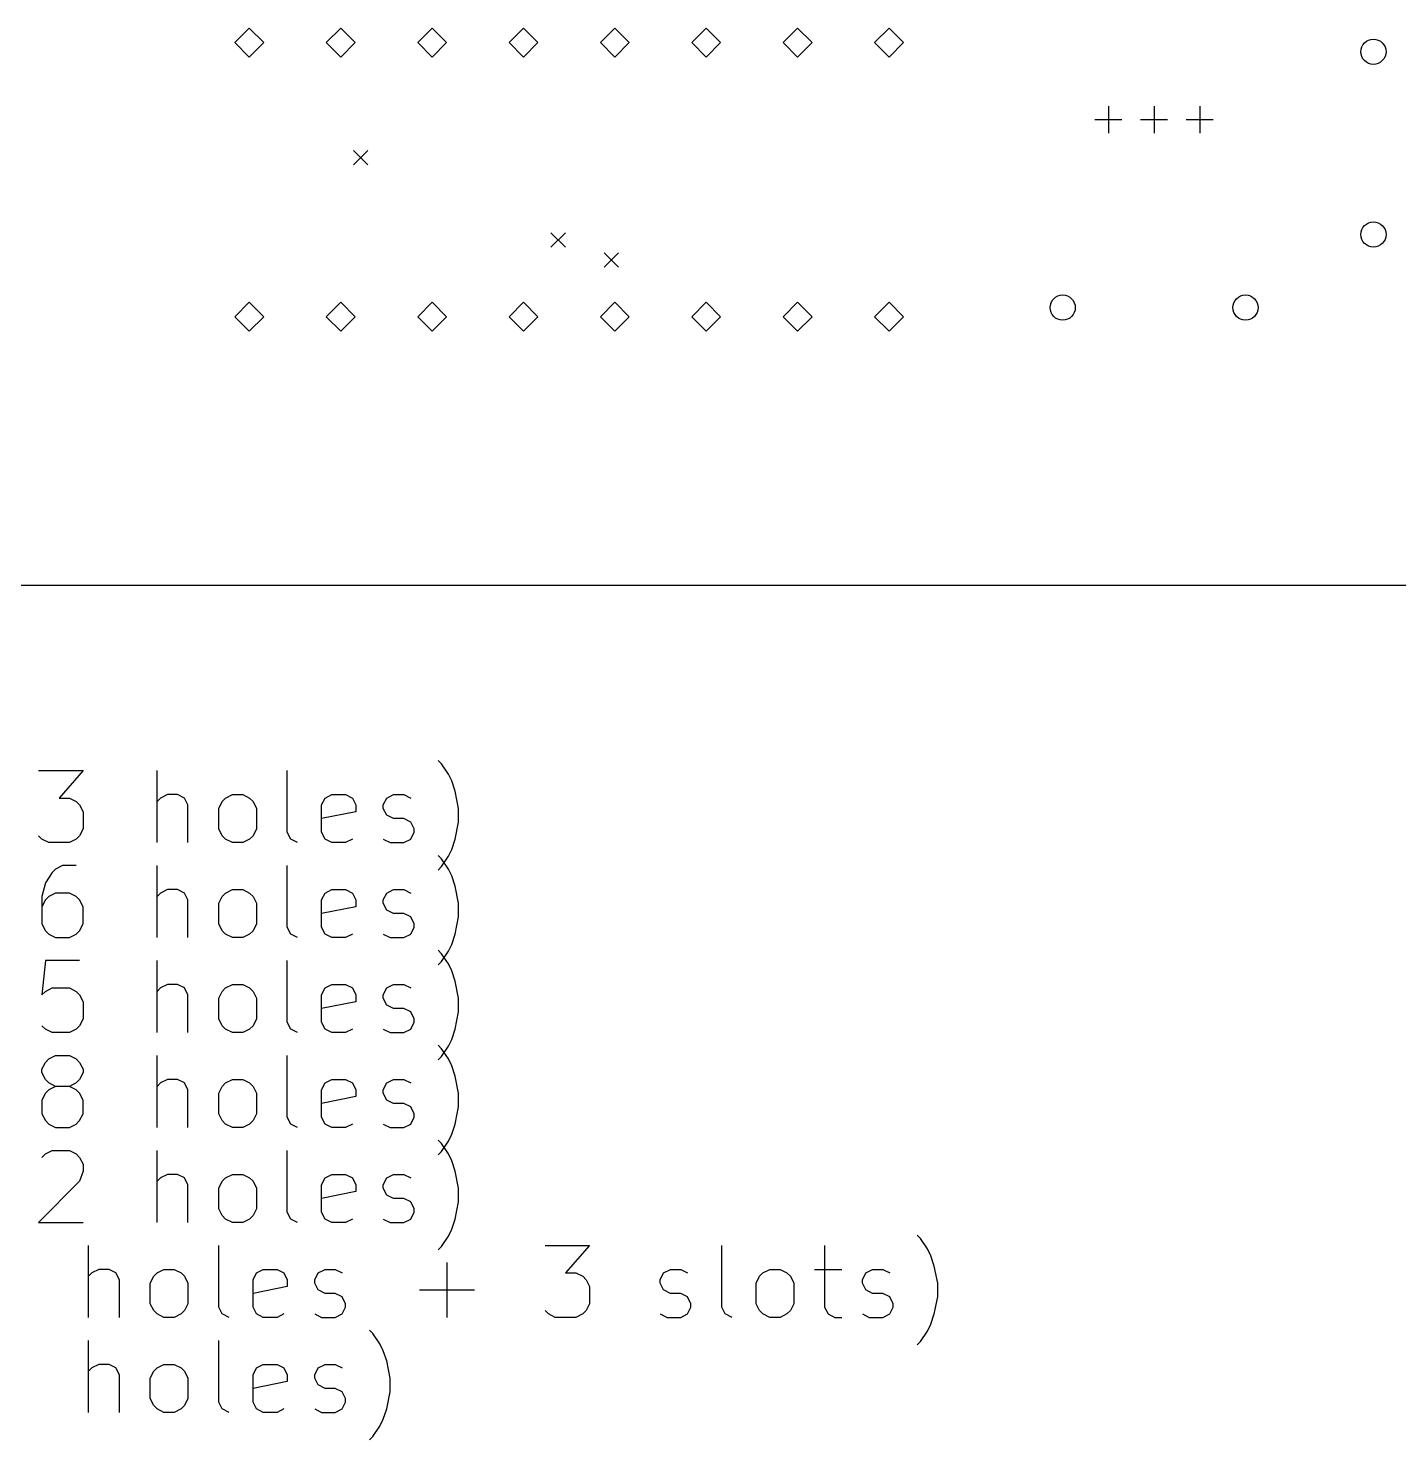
# Model space of a CAD drawing. Extents: x 2.9 to 8.93, y -5.83 to -2.73.
# Drawn here: x 4.398 to 5.898, y -5.829 to -4.284 of the extents above; entities that cross this region are included whole.
import ezdxf

# ---------------------------------------------------------------- set-up
doc = ezdxf.new("R2010")
doc.units = 0
doc.header["$MEASUREMENT"] = 0
doc.layers.add('BLACK', color=7, linetype='CONTINUOUS')

msp = doc.modelspace()

# ---------------------------------------------------------------- linework, layer by layer
at = {"layer": 'BLACK', "linetype": 'CONTINUOUS'}
for p, q in [((4.64, -4.28425), (4.62425, -4.3)), ((4.65575, -4.3), (4.64, -4.28425)), ((4.74, -4.28425), (4.72425, -4.3)), ((4.75575, -4.3), (4.74, -4.28425)), ((4.84, -4.28425), (4.82425, -4.3)), ((4.85575, -4.3), (4.84, -4.28425)), ((4.94, -4.28425), (4.92425, -4.3)), ((4.95575, -4.3), (4.94, -4.28425)), ((5.04, -4.28425), (5.02425, -4.3)), ((5.05575, -4.3), (5.04, -4.28425)), ((5.14, -4.28425), (5.12425, -4.3)), ((5.15575, -4.3), (5.14, -4.28425)), ((5.24, -4.28425), (5.22425, -4.3)), ((5.25575, -4.3), (5.24, -4.28425)), ((5.34, -4.28425), (5.32425, -4.3)), ((5.35575, -4.3), (5.34, -4.28425)), ((4.62425, -4.3), (4.64, -4.31575)), ((4.64, -4.31575), (4.65575, -4.3)), ((4.72425, -4.3), (4.74, -4.31575)), ((4.74, -4.31575), (4.75575, -4.3)), ((4.82425, -4.3), (4.84, -4.31575)), ((4.84, -4.31575), (4.85575, -4.3)), ((4.92425, -4.3), (4.94, -4.31575)), ((4.94, -4.31575), (4.95575, -4.3)), ((5.02425, -4.3), (5.04, -4.31575)), ((5.04, -4.31575), (5.05575, -4.3)), ((5.12425, -4.3), (5.14, -4.31575)), ((5.14, -4.31575), (5.15575, -4.3)), ((5.22425, -4.3), (5.24, -4.31575)), ((5.24, -4.31575), (5.25575, -4.3)), ((5.32425, -4.3), (5.34, -4.31575)), ((5.34, -4.31575), (5.35575, -4.3)), ((5.58, -4.36941), (5.58, -4.39894)), ((5.63, -4.36941), (5.63, -4.39894)), ((5.68, -4.36941), (5.68, -4.39894)), ((5.56524, -4.38417), (5.59476, -4.38417)), ((5.61524, -4.38417), (5.64476, -4.38417)), ((5.66524, -4.38417), (5.69476, -4.38417)), ((4.75413, -4.41813), (4.76987, -4.43387)), ((4.76987, -4.41813), (4.75413, -4.43387)), ((4.97013, -4.50813), (4.98587, -4.52387)), ((4.98587, -4.50813), (4.97013, -4.52387)), ((5.02813, -4.53013), (5.04387, -4.54587)), ((5.04387, -4.53013), (5.02813, -4.54587)), ((4.64, -4.58425), (4.62425, -4.6)), ((4.65575, -4.6), (4.64, -4.58425)), ((4.74, -4.58425), (4.72425, -4.6)), ((4.75575, -4.6), (4.74, -4.58425)), ((4.84, -4.58425), (4.82425, -4.6)), ((4.85575, -4.6), (4.84, -4.58425)), ((4.94, -4.58425), (4.92425, -4.6)), ((4.95575, -4.6), (4.94, -4.58425)), ((5.04, -4.58425), (5.02425, -4.6)), ((5.05575, -4.6), (5.04, -4.58425)), ((5.14, -4.58425), (5.12425, -4.6)), ((5.15575, -4.6), (5.14, -4.58425)), ((5.24, -4.58425), (5.22425, -4.6)), ((5.25575, -4.6), (5.24, -4.58425)), ((5.34, -4.58425), (5.32425, -4.6)), ((5.35575, -4.6), (5.34, -4.58425)), ((4.62425, -4.6), (4.64, -4.61575)), ((4.64, -4.61575), (4.65575, -4.6)), ((4.72425, -4.6), (4.74, -4.61575)), ((4.74, -4.61575), (4.75575, -4.6)), ((4.82425, -4.6), (4.84, -4.61575)), ((4.84, -4.61575), (4.85575, -4.6)), ((4.92425, -4.6), (4.94, -4.61575)), ((4.94, -4.61575), (4.95575, -4.6)), ((5.02425, -4.6), (5.04, -4.61575)), ((5.04, -4.61575), (5.05575, -4.6)), ((5.12425, -4.6), (5.14, -4.61575)), ((5.14, -4.61575), (5.15575, -4.6)), ((5.22425, -4.6), (5.24, -4.61575)), ((5.24, -4.61575), (5.25575, -4.6)), ((5.32425, -4.6), (5.34, -4.61575)), ((5.34, -4.61575), (5.35575, -4.6)), ((3.04724, -4.8937), (8.83465, -4.8937)), ((4.4094, -5.09684), (4.45815, -5.09684)), ((4.45815, -5.09684), (4.4319, -5.12684)), ((4.53914, -5.17558), (4.53914, -5.09684)), ((4.68162, -5.16433), (4.68162, -5.09684)), ((4.85035, -5.08934), (4.8466, -5.08559)), ((4.85785, -5.10059), (4.85035, -5.08934)), ((4.8616, -5.10809), (4.85785, -5.10059)), ((4.86535, -5.11934), (4.8616, -5.10809)), ((4.4319, -5.12684), (4.44315, -5.12684)), ((4.44315, -5.12684), (4.45065, -5.13059)), ((4.54289, -5.12684), (4.53914, -5.13059)), ((4.55038, -5.12309), (4.54289, -5.12684)), ((4.56163, -5.12309), (4.55038, -5.12309)), ((4.56913, -5.12684), (4.56163, -5.12309)), ((4.57288, -5.13434), (4.56913, -5.12684)), ((4.61038, -5.13059), (4.61413, -5.12684)), ((4.61413, -5.12684), (4.62163, -5.12309)), ((4.62163, -5.12309), (4.63287, -5.12309)), ((4.63287, -5.12309), (4.64037, -5.12684)), ((4.64037, -5.12684), (4.64412, -5.13059)), ((4.71911, -5.13434), (4.72286, -5.12684)), ((4.72286, -5.12684), (4.73036, -5.12309)), ((4.73036, -5.12309), (4.74536, -5.12309)), ((4.74536, -5.12309), (4.75286, -5.12684)), ((4.75286, -5.12684), (4.75661, -5.13434)), ((4.7866, -5.13434), (4.79035, -5.12684)), ((4.79035, -5.12684), (4.79785, -5.12309)), ((4.79785, -5.12309), (4.8091, -5.12309)), ((4.8091, -5.12309), (4.8166, -5.12684)), ((4.86909, -5.13809), (4.86535, -5.11934)), ((4.45065, -5.13059), (4.4544, -5.13434)), ((4.4544, -5.13434), (4.45815, -5.14184)), ((4.45815, -5.14184), (4.45815, -5.16058)), ((4.57288, -5.17558), (4.57288, -5.13434)), ((4.60663, -5.13809), (4.61038, -5.13059)), ((4.60663, -5.16058), (4.60663, -5.13809)), ((4.64412, -5.13059), (4.64787, -5.13809)), ((4.64787, -5.13809), (4.64787, -5.16058)), ((4.71911, -5.16433), (4.71911, -5.13434)), ((4.75661, -5.14184), (4.71911, -5.14933)), ((4.75661, -5.13434), (4.75661, -5.14184)), ((4.7866, -5.13809), (4.7866, -5.13434)), ((4.79035, -5.14558), (4.7866, -5.13809)), ((4.86909, -5.15308), (4.86909, -5.13809)), ((4.79785, -5.14933), (4.79035, -5.14558)), ((4.8091, -5.14933), (4.79785, -5.14933)), ((4.8166, -5.15308), (4.8091, -5.14933)), ((4.82035, -5.16058), (4.8166, -5.15308)), ((4.86535, -5.17183), (4.86909, -5.15308)), ((4.41315, -5.17183), (4.4094, -5.16808)), ((4.42065, -5.17558), (4.41315, -5.17183)), ((4.44315, -5.17558), (4.42065, -5.17558)), ((4.45065, -5.17183), (4.44315, -5.17558)), ((4.4544, -5.16808), (4.45065, -5.17183)), ((4.45815, -5.16058), (4.4544, -5.16808)), ((4.61038, -5.16808), (4.60663, -5.16058)), ((4.61413, -5.17183), (4.61038, -5.16808)), ((4.62163, -5.17558), (4.61413, -5.17183)), ((4.63287, -5.17558), (4.62163, -5.17558)), ((4.64037, -5.17183), (4.63287, -5.17558)), ((4.64412, -5.16808), (4.64037, -5.17183)), ((4.64787, -5.16058), (4.64412, -5.16808)), ((4.68537, -5.17183), (4.68162, -5.16433)), ((4.69287, -5.17558), (4.68537, -5.17183)), ((4.72286, -5.17183), (4.71911, -5.16433)), ((4.73036, -5.17558), (4.72286, -5.17183)), ((4.74536, -5.17558), (4.73036, -5.17558)), ((4.75286, -5.17183), (4.74536, -5.17558)), ((4.7866, -5.17183), (4.7941, -5.17558)), ((4.7941, -5.17558), (4.8091, -5.17558)), ((4.8091, -5.17558), (4.8166, -5.17183)), ((4.8166, -5.17183), (4.82035, -5.16433)), ((4.82035, -5.16433), (4.82035, -5.16058)), ((4.8616, -5.18308), (4.86535, -5.17183)), ((4.85035, -5.19328), (4.8466, -5.18953)), ((4.85035, -5.20183), (4.85785, -5.19058)), ((4.85785, -5.19058), (4.8616, -5.18308)), ((4.42815, -5.20453), (4.4244, -5.20828)), ((4.43565, -5.20078), (4.42815, -5.20453)), ((4.45065, -5.20078), (4.43565, -5.20078)), ((4.53914, -5.27952), (4.53914, -5.20078)), ((4.68162, -5.26827), (4.68162, -5.20078)), ((4.8466, -5.20558), (4.85035, -5.20183)), ((4.85785, -5.20453), (4.85035, -5.19328)), ((4.8616, -5.21203), (4.85785, -5.20453)), ((4.4169, -5.21953), (4.41315, -5.23452)), ((4.4244, -5.20828), (4.4169, -5.21953)), ((4.86535, -5.22328), (4.8616, -5.21203)), ((4.41315, -5.23452), (4.41315, -5.26452)), ((4.42065, -5.23452), (4.4169, -5.23827)), ((4.42815, -5.23077), (4.42065, -5.23452)), ((4.44315, -5.23077), (4.42815, -5.23077)), ((4.45065, -5.23452), (4.44315, -5.23077)), ((4.4544, -5.23827), (4.45065, -5.23452)), ((4.54289, -5.23077), (4.53914, -5.23452)), ((4.55038, -5.22702), (4.54289, -5.23077)), ((4.56163, -5.22702), (4.55038, -5.22702)), ((4.56913, -5.23077), (4.56163, -5.22702)), ((4.57288, -5.23827), (4.56913, -5.23077)), ((4.60663, -5.24202), (4.61038, -5.23452)), ((4.61038, -5.23452), (4.61413, -5.23077)), ((4.61413, -5.23077), (4.62163, -5.22702)), ((4.62163, -5.22702), (4.63287, -5.22702)), ((4.63287, -5.22702), (4.64037, -5.23077)), ((4.64037, -5.23077), (4.64412, -5.23452)), ((4.64412, -5.23452), (4.64787, -5.24202)), ((4.71911, -5.23827), (4.72286, -5.23077)), ((4.72286, -5.23077), (4.73036, -5.22702)), ((4.73036, -5.22702), (4.74536, -5.22702)), ((4.74536, -5.22702), (4.75286, -5.23077)), ((4.75286, -5.23077), (4.75661, -5.23827)), ((4.7866, -5.23827), (4.79035, -5.23077)), ((4.79035, -5.23077), (4.79785, -5.22702)), ((4.79785, -5.22702), (4.8091, -5.22702)), ((4.8091, -5.22702), (4.8166, -5.23077)), ((4.86909, -5.24202), (4.86535, -5.22328)), ((4.4169, -5.23827), (4.41315, -5.24577)), ((4.45815, -5.24577), (4.4544, -5.23827)), ((4.45815, -5.26452), (4.45815, -5.24577)), ((4.57288, -5.27952), (4.57288, -5.23827)), ((4.60663, -5.26452), (4.60663, -5.24202)), ((4.64787, -5.24202), (4.64787, -5.26452)), ((4.71911, -5.26827), (4.71911, -5.23827)), ((4.75661, -5.24577), (4.71911, -5.25327)), ((4.75661, -5.23827), (4.75661, -5.24577)), ((4.7866, -5.24202), (4.7866, -5.23827)), ((4.79035, -5.24952), (4.7866, -5.24202)), ((4.79785, -5.25327), (4.79035, -5.24952)), ((4.86909, -5.25702), (4.86909, -5.24202)), ((4.41315, -5.26452), (4.4169, -5.27202)), ((4.4544, -5.27202), (4.45815, -5.26452)), ((4.61038, -5.27202), (4.60663, -5.26452)), ((4.64787, -5.26452), (4.64412, -5.27202)), ((4.68537, -5.27577), (4.68162, -5.26827)), ((4.72286, -5.27577), (4.71911, -5.26827)), ((4.8091, -5.25327), (4.79785, -5.25327)), ((4.8166, -5.25702), (4.8091, -5.25327)), ((4.82035, -5.26452), (4.8166, -5.25702)), ((4.8166, -5.27577), (4.82035, -5.26827)), ((4.82035, -5.26827), (4.82035, -5.26452)), ((4.86535, -5.27577), (4.86909, -5.25702)), ((4.4169, -5.27202), (4.42065, -5.27577)), ((4.42065, -5.27577), (4.42815, -5.27952)), ((4.42815, -5.27952), (4.44315, -5.27952)), ((4.44315, -5.27952), (4.45065, -5.27577)), ((4.45065, -5.27577), (4.4544, -5.27202)), ((4.61413, -5.27577), (4.61038, -5.27202)), ((4.62163, -5.27952), (4.61413, -5.27577)), ((4.63287, -5.27952), (4.62163, -5.27952)), ((4.64037, -5.27577), (4.63287, -5.27952)), ((4.64412, -5.27202), (4.64037, -5.27577)), ((4.69287, -5.27952), (4.68537, -5.27577)), ((4.73036, -5.27952), (4.72286, -5.27577)), ((4.74536, -5.27952), (4.73036, -5.27952)), ((4.75286, -5.27577), (4.74536, -5.27952)), ((4.7866, -5.27577), (4.7941, -5.27952)), ((4.7941, -5.27952), (4.8091, -5.27952)), ((4.8091, -5.27952), (4.8166, -5.27577)), ((4.8616, -5.28702), (4.86535, -5.27577)), ((4.85035, -5.29722), (4.8466, -5.29347)), ((4.85035, -5.30576), (4.85785, -5.29452)), ((4.85785, -5.30846), (4.85035, -5.29722)), ((4.85785, -5.29452), (4.8616, -5.28702)), ((4.4169, -5.30471), (4.41315, -5.34221)), ((4.4544, -5.30471), (4.4169, -5.30471)), ((4.53914, -5.38346), (4.53914, -5.30471)), ((4.68162, -5.37221), (4.68162, -5.30471)), ((4.8466, -5.30951), (4.85035, -5.30576)), ((4.8616, -5.31596), (4.85785, -5.30846)), ((4.86535, -5.32721), (4.8616, -5.31596)), ((4.86909, -5.34596), (4.86535, -5.32721)), ((4.41315, -5.34221), (4.4169, -5.33846)), ((4.4169, -5.33846), (4.4244, -5.33471)), ((4.4244, -5.33471), (4.44315, -5.33471)), ((4.44315, -5.33471), (4.45065, -5.33846)), ((4.45065, -5.33846), (4.4544, -5.34221)), ((4.4544, -5.34221), (4.45815, -5.34971)), ((4.54289, -5.33471), (4.53914, -5.33846)), ((4.55038, -5.33096), (4.54289, -5.33471)), ((4.56163, -5.33096), (4.55038, -5.33096)), ((4.56913, -5.33471), (4.56163, -5.33096)), ((4.57288, -5.34221), (4.56913, -5.33471)), ((4.57288, -5.38346), (4.57288, -5.34221)), ((4.60663, -5.34596), (4.61038, -5.33846)), ((4.61038, -5.33846), (4.61413, -5.33471)), ((4.61413, -5.33471), (4.62163, -5.33096)), ((4.62163, -5.33096), (4.63287, -5.33096)), ((4.63287, -5.33096), (4.64037, -5.33471)), ((4.64037, -5.33471), (4.64412, -5.33846)), ((4.64412, -5.33846), (4.64787, -5.34596)), ((4.71911, -5.34221), (4.72286, -5.33471)), ((4.71911, -5.37221), (4.71911, -5.34221)), ((4.72286, -5.33471), (4.73036, -5.33096)), ((4.73036, -5.33096), (4.74536, -5.33096)), ((4.74536, -5.33096), (4.75286, -5.33471)), ((4.75286, -5.33471), (4.75661, -5.34221)), ((4.75661, -5.34221), (4.75661, -5.34971)), ((4.7866, -5.34221), (4.79035, -5.33471)), ((4.7866, -5.34596), (4.7866, -5.34221)), ((4.79035, -5.33471), (4.79785, -5.33096)), ((4.79785, -5.33096), (4.8091, -5.33096)), ((4.8091, -5.33096), (4.8166, -5.33471)), ((4.45815, -5.34971), (4.45815, -5.36846)), ((4.60663, -5.36846), (4.60663, -5.34596)), ((4.64787, -5.34596), (4.64787, -5.36846)), ((4.75661, -5.34971), (4.71911, -5.35721)), ((4.79035, -5.35346), (4.7866, -5.34596)), ((4.79785, -5.35721), (4.79035, -5.35346)), ((4.8091, -5.35721), (4.79785, -5.35721)), ((4.8166, -5.36096), (4.8091, -5.35721)), ((4.82035, -5.36846), (4.8166, -5.36096)), ((4.86535, -5.37971), (4.86909, -5.36096)), ((4.86909, -5.36096), (4.86909, -5.34596)), ((4.4169, -5.37971), (4.41315, -5.37596)), ((4.4544, -5.37596), (4.45065, -5.37971)), ((4.45815, -5.36846), (4.4544, -5.37596)), ((4.61038, -5.37596), (4.60663, -5.36846)), ((4.61413, -5.37971), (4.61038, -5.37596)), ((4.64412, -5.37596), (4.64037, -5.37971)), ((4.64787, -5.36846), (4.64412, -5.37596)), ((4.68537, -5.37971), (4.68162, -5.37221)), ((4.72286, -5.37971), (4.71911, -5.37221)), ((4.8166, -5.37971), (4.82035, -5.37221)), ((4.82035, -5.37221), (4.82035, -5.36846)), ((4.4244, -5.38346), (4.4169, -5.37971)), ((4.44315, -5.38346), (4.4244, -5.38346)), ((4.45065, -5.37971), (4.44315, -5.38346)), ((4.62163, -5.38346), (4.61413, -5.37971)), ((4.63287, -5.38346), (4.62163, -5.38346)), ((4.64037, -5.37971), (4.63287, -5.38346)), ((4.69287, -5.38346), (4.68537, -5.37971)), ((4.73036, -5.38346), (4.72286, -5.37971)), ((4.74536, -5.38346), (4.73036, -5.38346)), ((4.75286, -5.37971), (4.74536, -5.38346)), ((4.7866, -5.37971), (4.7941, -5.38346)), ((4.7941, -5.38346), (4.8091, -5.38346)), ((4.8091, -5.38346), (4.8166, -5.37971)), ((4.85785, -5.39845), (4.8616, -5.39095)), ((4.8616, -5.39095), (4.86535, -5.37971)), ((4.85035, -5.40115), (4.8466, -5.3974)), ((4.85035, -5.4097), (4.85785, -5.39845)), ((4.85785, -5.4124), (4.85035, -5.40115)), ((4.41315, -5.42365), (4.4169, -5.41615)), ((4.4169, -5.41615), (4.42065, -5.4124)), ((4.42065, -5.4124), (4.42815, -5.40865)), ((4.42815, -5.40865), (4.44315, -5.40865)), ((4.44315, -5.40865), (4.45065, -5.4124)), ((4.45065, -5.4124), (4.4544, -5.41615)), ((4.4544, -5.41615), (4.45815, -5.42365)), ((4.53914, -5.48739), (4.53914, -5.40865)), ((4.68162, -5.47614), (4.68162, -5.40865)), ((4.8466, -5.41345), (4.85035, -5.4097)), ((4.8616, -5.4199), (4.85785, -5.4124)), ((4.86535, -5.43115), (4.8616, -5.4199)), ((4.41315, -5.4274), (4.41315, -5.42365)), ((4.4169, -5.4349), (4.41315, -5.4274)), ((4.42065, -5.43865), (4.4169, -5.4349)), ((4.4544, -5.4349), (4.45065, -5.43865)), ((4.45815, -5.4274), (4.4544, -5.4349)), ((4.45815, -5.42365), (4.45815, -5.4274)), ((4.55038, -5.4349), (4.54289, -5.43865)), ((4.56163, -5.4349), (4.55038, -5.4349)), ((4.56913, -5.43865), (4.56163, -5.4349)), ((4.61413, -5.43865), (4.62163, -5.4349)), ((4.62163, -5.4349), (4.63287, -5.4349)), ((4.63287, -5.4349), (4.64037, -5.43865)), ((4.72286, -5.43865), (4.73036, -5.4349)), ((4.73036, -5.4349), (4.74536, -5.4349)), ((4.74536, -5.4349), (4.75286, -5.43865)), ((4.79035, -5.43865), (4.79785, -5.4349)), ((4.79785, -5.4349), (4.8091, -5.4349)), ((4.8091, -5.4349), (4.8166, -5.43865)), ((4.86909, -5.4499), (4.86535, -5.43115)), ((4.4169, -5.4499), (4.41315, -5.4574)), ((4.42065, -5.44615), (4.4169, -5.4499)), ((4.42815, -5.4424), (4.42065, -5.43865)), ((4.42815, -5.4424), (4.42065, -5.44615)), ((4.44315, -5.4424), (4.42815, -5.4424)), ((4.45065, -5.43865), (4.44315, -5.4424)), ((4.45065, -5.44615), (4.44315, -5.4424)), ((4.4544, -5.4499), (4.45065, -5.44615)), ((4.45815, -5.4574), (4.4544, -5.4499)), ((4.54289, -5.43865), (4.53914, -5.4424)), ((4.57288, -5.44615), (4.56913, -5.43865)), ((4.57288, -5.48739), (4.57288, -5.44615)), ((4.60663, -5.4499), (4.61038, -5.4424)), ((4.60663, -5.47239), (4.60663, -5.4499)), ((4.61038, -5.4424), (4.61413, -5.43865)), ((4.64037, -5.43865), (4.64412, -5.4424)), ((4.64412, -5.4424), (4.64787, -5.4499)), ((4.64787, -5.4499), (4.64787, -5.47239)), ((4.71911, -5.44615), (4.72286, -5.43865)), ((4.71911, -5.47614), (4.71911, -5.44615)), ((4.75661, -5.45365), (4.71911, -5.46115)), ((4.75286, -5.43865), (4.75661, -5.44615)), ((4.75661, -5.44615), (4.75661, -5.45365)), ((4.7866, -5.44615), (4.79035, -5.43865)), ((4.7866, -5.4499), (4.7866, -5.44615)), ((4.79035, -5.4574), (4.7866, -5.4499)), ((4.86909, -5.4649), (4.86909, -5.4499)), ((4.41315, -5.4574), (4.41315, -5.47239)), ((4.45815, -5.47239), (4.45815, -5.4574)), ((4.79785, -5.46115), (4.79035, -5.4574)), ((4.8091, -5.46115), (4.79785, -5.46115)), ((4.8166, -5.4649), (4.8091, -5.46115)), ((4.82035, -5.47239), (4.8166, -5.4649)), ((4.86535, -5.48364), (4.86909, -5.4649)), ((4.41315, -5.47239), (4.4169, -5.47989)), ((4.4169, -5.47989), (4.42065, -5.48364)), ((4.42065, -5.48364), (4.42815, -5.48739)), ((4.44315, -5.48739), (4.45065, -5.48364)), ((4.45065, -5.48364), (4.4544, -5.47989)), ((4.4544, -5.47989), (4.45815, -5.47239)), ((4.61038, -5.47989), (4.60663, -5.47239)), ((4.61413, -5.48364), (4.61038, -5.47989)), ((4.62163, -5.48739), (4.61413, -5.48364)), ((4.64037, -5.48364), (4.63287, -5.48739)), ((4.64412, -5.47989), (4.64037, -5.48364)), ((4.64787, -5.47239), (4.64412, -5.47989)), ((4.68537, -5.48364), (4.68162, -5.47614)), ((4.69287, -5.48739), (4.68537, -5.48364)), ((4.72286, -5.48364), (4.71911, -5.47614)), ((4.73036, -5.48739), (4.72286, -5.48364)), ((4.75286, -5.48364), (4.74536, -5.48739)), ((4.7866, -5.48364), (4.7941, -5.48739)), ((4.8091, -5.48739), (4.8166, -5.48364)), ((4.8166, -5.48364), (4.82035, -5.47614)), ((4.82035, -5.47614), (4.82035, -5.47239)), ((4.8616, -5.49489), (4.86535, -5.48364)), ((4.42815, -5.48739), (4.44315, -5.48739)), ((4.63287, -5.48739), (4.62163, -5.48739)), ((4.74536, -5.48739), (4.73036, -5.48739)), ((4.7941, -5.48739), (4.8091, -5.48739)), ((4.85785, -5.50239), (4.8616, -5.49489)), ((4.4169, -5.51634), (4.4244, -5.51259)), ((4.4244, -5.51259), (4.44315, -5.51259)), ((4.44315, -5.51259), (4.45065, -5.51634)), ((4.53914, -5.59133), (4.53914, -5.51259)), ((4.68162, -5.58008), (4.68162, -5.51259)), ((4.85035, -5.50509), (4.8466, -5.50134)), ((4.8466, -5.51739), (4.85035, -5.51364)), ((4.85035, -5.51364), (4.85785, -5.50239)), ((4.85785, -5.51634), (4.85035, -5.50509)), ((4.41315, -5.52009), (4.4169, -5.51634)), ((4.45065, -5.51634), (4.4544, -5.52009)), ((4.4544, -5.52009), (4.45815, -5.52759)), ((4.45815, -5.52759), (4.45815, -5.53509)), ((4.8616, -5.52384), (4.85785, -5.51634)), ((4.86535, -5.53509), (4.8616, -5.52384)), ((4.4544, -5.54633), (4.4094, -5.59133)), ((4.45815, -5.53509), (4.4544, -5.54633)), ((4.54289, -5.54259), (4.53914, -5.54633)), ((4.55038, -5.53884), (4.54289, -5.54259)), ((4.56163, -5.53884), (4.55038, -5.53884)), ((4.56913, -5.54259), (4.56163, -5.53884)), ((4.57288, -5.55008), (4.56913, -5.54259)), ((4.60663, -5.55383), (4.61038, -5.54633)), ((4.61038, -5.54633), (4.61413, -5.54259)), ((4.61413, -5.54259), (4.62163, -5.53884)), ((4.62163, -5.53884), (4.63287, -5.53884)), ((4.63287, -5.53884), (4.64037, -5.54259)), ((4.64037, -5.54259), (4.64412, -5.54633)), ((4.64412, -5.54633), (4.64787, -5.55383)), ((4.71911, -5.55008), (4.72286, -5.54259)), ((4.72286, -5.54259), (4.73036, -5.53884)), ((4.73036, -5.53884), (4.74536, -5.53884)), ((4.74536, -5.53884), (4.75286, -5.54259)), ((4.75286, -5.54259), (4.75661, -5.55008)), ((4.7866, -5.55008), (4.79035, -5.54259)), ((4.79035, -5.54259), (4.79785, -5.53884)), ((4.79785, -5.53884), (4.8091, -5.53884)), ((4.8091, -5.53884), (4.8166, -5.54259)), ((4.86909, -5.55383), (4.86535, -5.53509)), ((4.57288, -5.59133), (4.57288, -5.55008)), ((4.60663, -5.57633), (4.60663, -5.55383)), ((4.64787, -5.55383), (4.64787, -5.57633)), ((4.71911, -5.58008), (4.71911, -5.55008)), ((4.75661, -5.55758), (4.71911, -5.56508)), ((4.75661, -5.55008), (4.75661, -5.55758)), ((4.7866, -5.55383), (4.7866, -5.55008)), ((4.79035, -5.56133), (4.7866, -5.55383)), ((4.79785, -5.56508), (4.79035, -5.56133)), ((4.86909, -5.56883), (4.86909, -5.55383)), ((4.61038, -5.58383), (4.60663, -5.57633)), ((4.64787, -5.57633), (4.64412, -5.58383)), ((4.8091, -5.56508), (4.79785, -5.56508)), ((4.8166, -5.56883), (4.8091, -5.56508)), ((4.82035, -5.57633), (4.8166, -5.56883)), ((4.82035, -5.58008), (4.82035, -5.57633)), ((4.86535, -5.58758), (4.86909, -5.56883)), ((4.4094, -5.59133), (4.45815, -5.59133)), ((4.61413, -5.58758), (4.61038, -5.58383)), ((4.62163, -5.59133), (4.61413, -5.58758)), ((4.63287, -5.59133), (4.62163, -5.59133)), ((4.64037, -5.58758), (4.63287, -5.59133)), ((4.64412, -5.58383), (4.64037, -5.58758)), ((4.68537, -5.58758), (4.68162, -5.58008)), ((4.69287, -5.59133), (4.68537, -5.58758)), ((4.72286, -5.58758), (4.71911, -5.58008)), ((4.73036, -5.59133), (4.72286, -5.58758)), ((4.74536, -5.59133), (4.73036, -5.59133)), ((4.75286, -5.58758), (4.74536, -5.59133)), ((4.7866, -5.58758), (4.7941, -5.59133)), ((4.7941, -5.59133), (4.8091, -5.59133)), ((4.8091, -5.59133), (4.8166, -5.58758)), ((4.8166, -5.58758), (4.82035, -5.58008)), ((4.8616, -5.59883), (4.86535, -5.58758)), ((4.85035, -5.61758), (4.85785, -5.60633)), ((4.85785, -5.60633), (4.8616, -5.59883)), ((5.37453, -5.60903), (5.37078, -5.60528)), ((4.46415, -5.69527), (4.46415, -5.61653)), ((4.60663, -5.68402), (4.60663, -5.61653)), ((4.8466, -5.62133), (4.85035, -5.61758)), ((4.96358, -5.61653), (5.01233, -5.61653)), ((5.01233, -5.61653), (4.98608, -5.64652)), ((5.15706, -5.68402), (5.15706, -5.61653)), ((5.26954, -5.61653), (5.26954, -5.68402)), ((5.38203, -5.62028), (5.37453, -5.60903)), ((5.38578, -5.62777), (5.38203, -5.62028)), ((4.85635, -5.69527), (4.85635, -5.63527)), ((5.38953, -5.63902), (5.38578, -5.62777)), ((5.39328, -5.65777), (5.38953, -5.63902)), ((4.46789, -5.64652), (4.46415, -5.65027)), ((4.47539, -5.64277), (4.46789, -5.64652)), ((4.48664, -5.64277), (4.47539, -5.64277)), ((4.49414, -5.64652), (4.48664, -5.64277)), ((4.49789, -5.65402), (4.49414, -5.64652)), ((4.49789, -5.69527), (4.49789, -5.65402)), ((4.53164, -5.65777), (4.53539, -5.65027)), ((4.53539, -5.65027), (4.53914, -5.64652)), ((4.53914, -5.64652), (4.54663, -5.64277)), ((4.54663, -5.64277), (4.55788, -5.64277)), ((4.55788, -5.64277), (4.56538, -5.64652)), ((4.56538, -5.64652), (4.56913, -5.65027)), ((4.56913, -5.65027), (4.57288, -5.65777)), ((4.64412, -5.65402), (4.64787, -5.64652)), ((4.64412, -5.68402), (4.64412, -5.65402)), ((4.64787, -5.64652), (4.65537, -5.64277)), ((4.65537, -5.64277), (4.67037, -5.64277)), ((4.67037, -5.64277), (4.67787, -5.64652)), ((4.67787, -5.64652), (4.68162, -5.65402)), ((4.68162, -5.65402), (4.68162, -5.66152)), ((4.71161, -5.65402), (4.71536, -5.64652)), ((4.71161, -5.65777), (4.71161, -5.65402)), ((4.71536, -5.64652), (4.72286, -5.64277)), ((4.72286, -5.64277), (4.73411, -5.64277)), ((4.73411, -5.64277), (4.74161, -5.64652)), ((4.98608, -5.64652), (4.99733, -5.64652)), ((4.99733, -5.64652), (5.00483, -5.65027)), ((5.00483, -5.65027), (5.00858, -5.65402)), ((5.00858, -5.65402), (5.01233, -5.66152)), ((5.08957, -5.65402), (5.09332, -5.64652)), ((5.08957, -5.65777), (5.08957, -5.65402)), ((5.09332, -5.64652), (5.10082, -5.64277)), ((5.10082, -5.64277), (5.11206, -5.64277)), ((5.11206, -5.64277), (5.11956, -5.64652)), ((5.19455, -5.65777), (5.1983, -5.65027)), ((5.1983, -5.65027), (5.20205, -5.64652)), ((5.20205, -5.64652), (5.20955, -5.64277)), ((5.20955, -5.64277), (5.2208, -5.64277)), ((5.2208, -5.64277), (5.2283, -5.64652)), ((5.2283, -5.64652), (5.23205, -5.65027)), ((5.23205, -5.65027), (5.2358, -5.65777)), ((5.2583, -5.64277), (5.28829, -5.64277)), ((5.31079, -5.65402), (5.31454, -5.64652)), ((5.31079, -5.65777), (5.31079, -5.65402)), ((5.31454, -5.64652), (5.32204, -5.64277)), ((5.32204, -5.64277), (5.33329, -5.64277)), ((5.33329, -5.64277), (5.34079, -5.64652)), ((4.53164, -5.68027), (4.53164, -5.65777)), ((4.57288, -5.65777), (4.57288, -5.68027)), ((4.68162, -5.66152), (4.64412, -5.66902)), ((4.71536, -5.66527), (4.71161, -5.65777)), ((4.72286, -5.66902), (4.71536, -5.66527)), ((4.73411, -5.66902), (4.72286, -5.66902)), ((4.74161, -5.67277), (4.73411, -5.66902)), ((4.82635, -5.66527), (4.88634, -5.66527)), ((5.01233, -5.66152), (5.01233, -5.68027)), ((5.09332, -5.66527), (5.08957, -5.65777)), ((5.10082, -5.66902), (5.09332, -5.66527)), ((5.11206, -5.66902), (5.10082, -5.66902)), ((5.11956, -5.67277), (5.11206, -5.66902)), ((5.19455, -5.68027), (5.19455, -5.65777)), ((5.2358, -5.65777), (5.2358, -5.68027)), ((5.31454, -5.66527), (5.31079, -5.65777)), ((5.32204, -5.66902), (5.31454, -5.66527)), ((5.33329, -5.66902), (5.32204, -5.66902)), ((5.34079, -5.67277), (5.33329, -5.66902)), ((5.39328, -5.67277), (5.39328, -5.65777)), ((4.53539, -5.68777), (4.53164, -5.68027)), ((4.57288, -5.68027), (4.56913, -5.68777)), ((4.61038, -5.69152), (4.60663, -5.68402)), ((4.64787, -5.69152), (4.64412, -5.68402)), ((4.74536, -5.68027), (4.74161, -5.67277)), ((4.74161, -5.69152), (4.74536, -5.68402)), ((4.74536, -5.68402), (4.74536, -5.68027)), ((5.01233, -5.68027), (5.00858, -5.68777)), ((5.12331, -5.68027), (5.11956, -5.67277)), ((5.11956, -5.69152), (5.12331, -5.68402)), ((5.12331, -5.68402), (5.12331, -5.68027)), ((5.16081, -5.69152), (5.15706, -5.68402)), ((5.1983, -5.68777), (5.19455, -5.68027)), ((5.2358, -5.68027), (5.23205, -5.68777)), ((5.26954, -5.68402), (5.27329, -5.69152)), ((5.34454, -5.68027), (5.34079, -5.67277)), ((5.34079, -5.69152), (5.34454, -5.68402)), ((5.34454, -5.68402), (5.34454, -5.68027)), ((5.38953, -5.69152), (5.39328, -5.67277)), ((4.53914, -5.69152), (4.53539, -5.68777)), ((4.54663, -5.69527), (4.53914, -5.69152)), ((4.55788, -5.69527), (4.54663, -5.69527)), ((4.56538, -5.69152), (4.55788, -5.69527)), ((4.56913, -5.68777), (4.56538, -5.69152)), ((4.61788, -5.69527), (4.61038, -5.69152)), ((4.65537, -5.69527), (4.64787, -5.69152)), ((4.67037, -5.69527), (4.65537, -5.69527)), ((4.67787, -5.69152), (4.67037, -5.69527)), ((4.71161, -5.69152), (4.71911, -5.69527)), ((4.71911, -5.69527), (4.73411, -5.69527)), ((4.73411, -5.69527), (4.74161, -5.69152)), ((4.96733, -5.69152), (4.96358, -5.68777)), ((4.97483, -5.69527), (4.96733, -5.69152)), ((4.99733, -5.69527), (4.97483, -5.69527)), ((5.00483, -5.69152), (4.99733, -5.69527)), ((5.00858, -5.68777), (5.00483, -5.69152)), ((5.08957, -5.69152), (5.09707, -5.69527)), ((5.09707, -5.69527), (5.11206, -5.69527)), ((5.11206, -5.69527), (5.11956, -5.69152)), ((5.16831, -5.69527), (5.16081, -5.69152)), ((5.20205, -5.69152), (5.1983, -5.68777)), ((5.20955, -5.69527), (5.20205, -5.69152)), ((5.2208, -5.69527), (5.20955, -5.69527)), ((5.2283, -5.69152), (5.2208, -5.69527)), ((5.23205, -5.68777), (5.2283, -5.69152)), ((5.27329, -5.69152), (5.28079, -5.69527)), ((5.28079, -5.69527), (5.28829, -5.69527)), ((5.31079, -5.69152), (5.31829, -5.69527)), ((5.31829, -5.69527), (5.33329, -5.69527)), ((5.33329, -5.69527), (5.34079, -5.69152)), ((5.38578, -5.70277), (5.38953, -5.69152)), ((4.77536, -5.71296), (4.77161, -5.70921)), ((4.78286, -5.72421), (4.77536, -5.71296)), ((5.37453, -5.72151), (5.38203, -5.71026)), ((5.38203, -5.71026), (5.38578, -5.70277)), ((4.46415, -5.7992), (4.46415, -5.72046)), ((4.60663, -5.78795), (4.60663, -5.72046)), ((4.7866, -5.73171), (4.78286, -5.72421)), ((4.79035, -5.74296), (4.7866, -5.73171)), ((5.37078, -5.72526), (5.37453, -5.72151)), ((4.47539, -5.74671), (4.46789, -5.75046)), ((4.48664, -5.74671), (4.47539, -5.74671)), ((4.49414, -5.75046), (4.48664, -5.74671)), ((4.53914, -5.75046), (4.54663, -5.74671)), ((4.54663, -5.74671), (4.55788, -5.74671)), ((4.55788, -5.74671), (4.56538, -5.75046)), ((4.64787, -5.75046), (4.65537, -5.74671)), ((4.65537, -5.74671), (4.67037, -5.74671)), ((4.67037, -5.74671), (4.67787, -5.75046)), ((4.71536, -5.75046), (4.72286, -5.74671)), ((4.72286, -5.74671), (4.73411, -5.74671)), ((4.73411, -5.74671), (4.74161, -5.75046)), ((4.7941, -5.76171), (4.79035, -5.74296)), ((4.46789, -5.75046), (4.46415, -5.75421)), ((4.49789, -5.75796), (4.49414, -5.75046)), ((4.49789, -5.7992), (4.49789, -5.75796)), ((4.53164, -5.76171), (4.53539, -5.75421)), ((4.53164, -5.78421), (4.53164, -5.76171)), ((4.53539, -5.75421), (4.53914, -5.75046)), ((4.56538, -5.75046), (4.56913, -5.75421)), ((4.56913, -5.75421), (4.57288, -5.76171)), ((4.57288, -5.76171), (4.57288, -5.78421)), ((4.64412, -5.75796), (4.64787, -5.75046)), ((4.64412, -5.78795), (4.64412, -5.75796)), ((4.67787, -5.75046), (4.68162, -5.75796)), ((4.68162, -5.75796), (4.68162, -5.76546)), ((4.71161, -5.75796), (4.71536, -5.75046)), ((4.71161, -5.76171), (4.71161, -5.75796)), ((4.71536, -5.76921), (4.71161, -5.76171)), ((4.7941, -5.77671), (4.7941, -5.76171)), ((4.68162, -5.76546), (4.64412, -5.77296)), ((4.72286, -5.77296), (4.71536, -5.76921)), ((4.73411, -5.77296), (4.72286, -5.77296)), ((4.74161, -5.77671), (4.73411, -5.77296)), ((4.74536, -5.78421), (4.74161, -5.77671)), ((4.79035, -5.79545), (4.7941, -5.77671)), ((4.53539, -5.7917), (4.53164, -5.78421)), ((4.53914, -5.79545), (4.53539, -5.7917)), ((4.56913, -5.7917), (4.56538, -5.79545)), ((4.57288, -5.78421), (4.56913, -5.7917)), ((4.61038, -5.79545), (4.60663, -5.78795)), ((4.64787, -5.79545), (4.64412, -5.78795)), ((4.74161, -5.79545), (4.74536, -5.78795)), ((4.74536, -5.78795), (4.74536, -5.78421)), ((4.54663, -5.7992), (4.53914, -5.79545)), ((4.55788, -5.7992), (4.54663, -5.7992)), ((4.56538, -5.79545), (4.55788, -5.7992)), ((4.61788, -5.7992), (4.61038, -5.79545)), ((4.65537, -5.7992), (4.64787, -5.79545)), ((4.67037, -5.7992), (4.65537, -5.7992)), ((4.67787, -5.79545), (4.67037, -5.7992)), ((4.71161, -5.79545), (4.71911, -5.7992)), ((4.71911, -5.7992), (4.73411, -5.7992)), ((4.73411, -5.7992), (4.74161, -5.79545)), ((4.78286, -5.8142), (4.7866, -5.8067)), ((4.7866, -5.8067), (4.79035, -5.79545)), ((4.77536, -5.82545), (4.78286, -5.8142)), ((4.77161, -5.8292), (4.77536, -5.82545))]:
    msp.add_line(p, q, dxfattribs=at)
at = {"layer": 'BLACK'}
for centre in [(5.87, -4.31), (5.87, -4.51), (5.53, -4.59), (5.73, -4.59)]:
    msp.add_circle(centre, 0.01378, dxfattribs=at)

doc.saveas('drawing.dxf')
